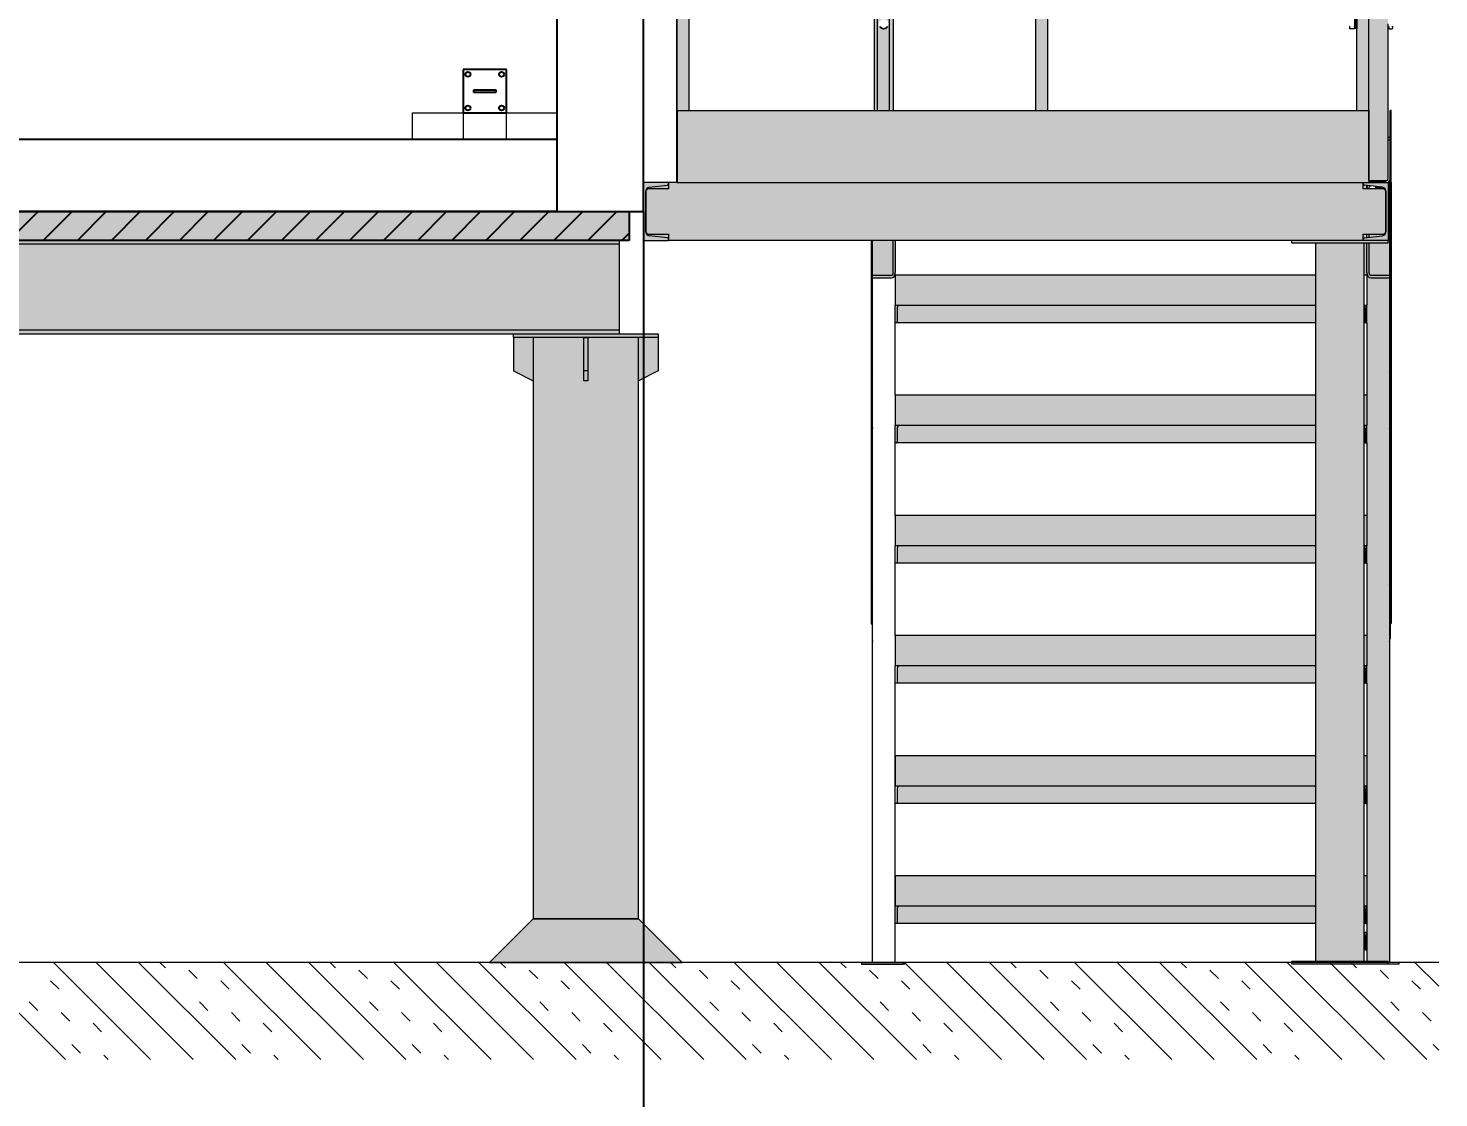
# Model space of a CAD drawing. Header units: millimetres. Extents: x 0 to 1680, y 0 to 594.
# Drawn here: x 1557.3 to 1615.9, y 69.9 to 114.4 of the extents above; entities that cross this region are included whole.
import ezdxf

# ---------------------------------------------------------------- set-up
doc = ezdxf.new("R2010")
doc.units = ezdxf.units.MM
for name, pattern in [('K5LT32794', [0]), ('K5LT32798', [0]), ('K5LT32801', [0]), ('K5LT32802', [0]), ('K5LT32803', [0]), ('K5LT_AUXILIARY', [0]), ('K5LT_BASIC', [0]), ('K5LT_THIN', [0])]:
    doc.linetypes.add(name, pattern=pattern)
doc.layers.add('Системный слой', color=7, linetype='Continuous')
doc.styles.add('KDIMTEXTSTYLE', font='GOST_AU.SHX', dxfattribs={"width": 0.96, "oblique": 15, "height": 5})
doc.dimstyles.new('KDIMSTYLE (0.02)', dxfattribs={"dimtxt": 5, "dimasz": 1, "dimexe": 2, "dimexo": 0, "dimgap": 1, "dimtad": 1, "dimlfac": 50, "dimtxsty": 'KDIMTEXTSTYLE', "dimsah": 1, "dimcen": 0, "dimdle": 1, "dimadec": 0, "dimazin": 0, "dimtfac": 0.667, "dimtmove": 0, "dimatfit": 3, "dimfxl": 0, "dimtvp": 1, "dimtolj": 1, "dimtzin": 0, "dimarcsym": 0})

# ---------------------------------------------------------------- blocks, each defined once
blk = doc.blocks.new('U57')
at = {"layer": 'Системный слой', "color": 150, "linetype": 'K5LT_BASIC', "lineweight": 25, "true_color": 0x0080ff}
for p, q in [((1579.294, 166.553), (1579.294, 106.753)), ((1582.894, 106.753), (1582.894, 166.553)), ((1579.294, 106.753), (1582.894, 106.753))]:
    blk.add_line(p, q, dxfattribs=at)
blk = doc.blocks.new('U59')
at = {"layer": 'Системный слой', "color": 150, "linetype": 'K5LT_BASIC', "lineweight": 25, "true_color": 0x0080ff}
for p, q in [((1540.094, 106.753), (1540.094, 109.753)), ((1540.094, 109.753), (1579.294, 109.753)), ((1579.294, 109.753), (1579.294, 106.753)), ((1579.294, 106.753), (1540.094, 106.753))]:
    blk.add_line(p, q, dxfattribs=at)
blk = doc.blocks.new('U781')
at = {"layer": 'Системный слой'}
h = blk.add_hatch(dxfattribs=at)
h.set_pattern_fill('', angle=45, style=0, pattern_type=0)
h.set_pattern_definition([(45, (0, 0), (-0.7071068, 0.7071068), [])])
h.paths.add_polyline_path([(1582.294, 105.553), (1582.294, 106.753), (1512.894, 106.753), (1512.894, 105.553)])
at = {"layer": 'Системный слой', "color": 150, "linetype": 'K5LT_BASIC', "lineweight": 25, "true_color": 0x0080ff}
for p, q in [((1512.894, 106.753), (1582.294, 106.753)), ((1582.294, 106.753), (1582.294, 105.553)), ((1582.294, 105.553), (1512.894, 105.553))]:
    blk.add_line(p, q, dxfattribs=at)
blk = doc.blocks.new('U806')
at = {"layer": 'Системный слой', "color": 7, "linetype": 'K5LT32801', "lineweight": 18}
for p, q in [((1558.875, 71.515), (1554.837, 75.553)), ((1562.411, 71.515), (1558.372, 75.553)), ((1564.178, 71.515), (1560.14, 75.553)), ((1565.946, 71.515), (1561.908, 75.553)), ((1569.482, 71.515), (1565.443, 75.553)), ((1571.249, 71.515), (1567.211, 75.553)), ((1573.017, 71.515), (1568.979, 75.553)), ((1576.553, 71.515), (1572.515, 75.553)), ((1578.32, 71.515), (1574.282, 75.553)), ((1580.088, 71.515), (1576.05, 75.553)), ((1583.624, 71.515), (1579.586, 75.553)), ((1585.392, 71.515), (1581.353, 75.553)), ((1587.159, 71.515), (1583.121, 75.553)), ((1590.695, 71.515), (1586.657, 75.553)), ((1592.463, 71.515), (1588.424, 75.553)), ((1594.23, 71.515), (1590.192, 75.553)), ((1597.766, 71.515), (1593.728, 75.553)), ((1599.534, 71.515), (1595.496, 75.553)), ((1601.301, 71.515), (1597.263, 75.553)), ((1604.837, 71.515), (1600.799, 75.553)), ((1606.605, 71.515), (1602.567, 75.553)), ((1608.373, 71.515), (1604.334, 75.553)), ((1611.908, 71.515), (1607.87, 75.553)), ((1613.676, 71.515), (1609.638, 75.553)), ((1615.444, 71.515), (1611.405, 75.553)), ((1615.935, 74.559), (1614.941, 75.553))]:
    blk.add_line(p, q, dxfattribs=at)
at = {"layer": 'Системный слой', "color": 7, "linetype": 'K5LT32802', "lineweight": 18}
for p, q in [((1563.024, 75.321), (1562.792, 75.553)), ((1564.35, 74.879), (1563.996, 75.232)), ((1570.095, 75.321), (1569.863, 75.553)), ((1571.421, 74.879), (1571.067, 75.232)), ((1577.166, 75.321), (1576.934, 75.553)), ((1578.492, 74.879), (1578.138, 75.232)), ((1584.237, 75.321), (1584.005, 75.553)), ((1585.563, 74.879), (1585.21, 75.232)), ((1591.308, 75.321), (1591.076, 75.553)), ((1592.634, 74.879), (1592.281, 75.232)), ((1598.379, 75.321), (1598.147, 75.553)), ((1599.705, 74.879), (1599.352, 75.232)), ((1605.45, 75.321), (1605.218, 75.553)), ((1606.776, 74.879), (1606.423, 75.232)), ((1612.522, 75.321), (1612.289, 75.553)), ((1613.847, 74.879), (1613.494, 75.232)), ((1558.605, 74.437), (1558.251, 74.791)), ((1565.676, 74.437), (1565.322, 74.791)), ((1572.747, 74.437), (1572.393, 74.791)), ((1579.818, 74.437), (1579.464, 74.791)), ((1586.889, 74.437), (1586.535, 74.791)), ((1593.96, 74.437), (1593.606, 74.791)), ((1601.031, 74.437), (1600.677, 74.791)), ((1608.102, 74.437), (1607.749, 74.791)), ((1615.173, 74.437), (1614.82, 74.791)), ((1557.721, 73.553), (1557.367, 73.907)), ((1564.792, 73.553), (1564.438, 73.907)), ((1571.863, 73.553), (1571.509, 73.907)), ((1578.934, 73.553), (1578.58, 73.907)), ((1586.005, 73.553), (1585.651, 73.907)), ((1593.076, 73.553), (1592.723, 73.907)), ((1600.147, 73.553), (1599.794, 73.907)), ((1607.218, 73.553), (1606.865, 73.907)), ((1614.289, 73.553), (1613.936, 73.907)), ((1559.047, 73.111), (1558.693, 73.465)), ((1566.118, 73.111), (1565.764, 73.465)), ((1573.189, 73.111), (1572.835, 73.465)), ((1580.26, 73.111), (1579.906, 73.465)), ((1587.331, 73.111), (1586.977, 73.465)), ((1594.402, 73.111), (1594.048, 73.465)), ((1601.473, 73.111), (1601.119, 73.465)), ((1608.544, 73.111), (1608.191, 73.465)), ((1615.615, 73.111), (1615.262, 73.465)), ((1560.372, 72.669), (1560.019, 73.023)), ((1567.443, 72.669), (1567.09, 73.023)), ((1574.515, 72.669), (1574.161, 73.023)), ((1581.586, 72.669), (1581.232, 73.023)), ((1588.657, 72.669), (1588.303, 73.023)), ((1595.728, 72.669), (1595.374, 73.023)), ((1602.799, 72.669), (1602.445, 73.023)), ((1609.87, 72.669), (1609.516, 73.023)), ((1559.489, 71.785), (1559.135, 72.139)), ((1566.56, 71.785), (1566.206, 72.139)), ((1573.631, 71.785), (1573.277, 72.139)), ((1580.702, 71.785), (1580.348, 72.139)), ((1587.773, 71.785), (1587.419, 72.139)), ((1594.844, 71.785), (1594.49, 72.139)), ((1601.915, 71.785), (1601.561, 72.139)), ((1608.986, 71.785), (1608.632, 72.139)), ((1615.935, 71.908), (1615.704, 72.139)), ((1560.643, 71.515), (1560.461, 71.697)), ((1567.714, 71.515), (1567.532, 71.697)), ((1574.785, 71.515), (1574.603, 71.697)), ((1581.856, 71.515), (1581.674, 71.697)), ((1588.927, 71.515), (1588.745, 71.697)), ((1595.998, 71.515), (1595.816, 71.697)), ((1603.069, 71.515), (1602.887, 71.697)), ((1610.14, 71.515), (1609.958, 71.697))]:
    blk.add_line(p, q, dxfattribs=at)
blk = doc.blocks.new('U807')
at = {"layer": 'Системный слой', "color": 7, "linetype": 'K5LT32803', "lineweight": 18}
for p, q in [((1581.616, 105.553), (1373.4, 105.553)), ((1581.894, 105.553), (1581.616, 105.553)), ((1581.894, 101.673), (1581.894, 105.553)), ((1581.616, 105.397), (1442.772, 105.397)), ((1581.894, 105.397), (1581.616, 105.397)), ((1581.894, 101.829), (1442.772, 101.829)), ((1442.772, 101.673), (1581.616, 101.673)), ((1581.894, 101.829), (1581.616, 101.829)), ((1581.616, 101.673), (1581.894, 101.673))]:
    blk.add_line(p, q, dxfattribs=at)
blk = doc.blocks.new('U808')
at = {"layer": 'Системный слой', "color": 7, "linetype": 'K5LT32803', "lineweight": 18}
for p, q in [((1577.494, 101.513), (1577.494, 100.135)), ((1583.494, 101.513), (1583.494, 100.135)), ((1577.494, 100.135), (1578.304, 99.724)), ((1580.574, 100.135), (1580.414, 100.135)), ((1583.494, 100.135), (1582.684, 99.724)), ((1578.304, 77.363), (1576.494, 75.553)), ((1582.684, 77.363), (1578.304, 77.363)), ((1584.494, 75.553), (1582.684, 77.363)), ((1576.494, 75.553), (1584.494, 75.553))]:
    blk.add_line(p, q, dxfattribs=at)
at = {"layer": 'Системный слой', "color": 7, "linetype": 'K5LT32798', "lineweight": 18}
for points in [[(1583.494, 101.513), (1577.494, 101.513), (1577.494, 101.673), (1583.494, 101.673)], [(1582.684, 101.513), (1578.304, 101.513), (1578.304, 77.363), (1582.684, 77.363)], [(1580.574, 99.724), (1580.414, 99.724), (1580.414, 101.513), (1580.574, 101.513)]]:
    blk.add_lwpolyline(points, close=True, dxfattribs=at)
blk = doc.blocks.new('U805')
at = {"layer": 'Системный слой', "true_color": 0xffffff}
blk.add_hatch(color=7, dxfattribs=at).paths.add_polyline_path([(937.894, 101.673), (1581.894, 101.673), (1581.894, 105.553), (937.894, 105.553)])
h = blk.add_hatch(color=7, dxfattribs=at)
h.paths.add_polyline_path([(1582.684, 99.724), (1583.494, 100.135), (1583.494, 101.513), (1582.684, 101.513)])
h.paths.add_polyline_path([(1582.684, 101.513), (1580.574, 101.513), (1580.574, 99.724), (1580.414, 99.724), (1580.414, 101.513), (1578.304, 101.513), (1578.304, 77.363), (1582.684, 77.363)])
h.paths.add_polyline_path([(1580.443, 101.673), (1580.313, 101.673), (1579.094, 101.673), (1577.494, 101.673), (1577.494, 101.513), (1578.304, 101.513), (1580.414, 101.513), (1580.574, 101.513), (1582.684, 101.513), (1583.494, 101.513), (1583.494, 101.673)])
h.paths.add_polyline_path([(1580.574, 101.513), (1580.414, 101.513), (1580.414, 100.135), (1580.574, 100.135)])
h.paths.add_polyline_path([(1580.574, 100.135), (1580.414, 100.135), (1580.414, 99.724), (1580.574, 99.724)])
h.paths.add_polyline_path([(1577.494, 100.135), (1578.304, 99.724), (1578.304, 101.513), (1577.494, 101.513)])
h.paths.add_polyline_path([(1578.304, 77.363), (1576.494, 75.553), (1584.494, 75.553), (1582.684, 77.363)])
at = {"layer": 'Системный слой', "color": 7, "linetype": 'K5LT32798', "lineweight": 18}
blk.add_lwpolyline([(1615.935, 75.553), (904.335, 75.553)], dxfattribs=at)
at = {"layer": 'Системный слой'}
for name in ['U807', 'U808', 'U806']:
    blk.add_blockref(name, (0, 0), dxfattribs=at)
blk = doc.blocks.new('U824')
at = {"layer": 'Системный слой', "true_color": 0xa0a0a0}
h = blk.add_hatch(color=253, dxfattribs=at)
h.paths.add_polyline_path([(1613.029, 108.036), (1613.029, 108.033), (1613.109, 108.033), (1613.749, 108.033), (1613.772, 108.037), (1613.813, 108.066), (1613.829, 108.113), (1613.829, 109.733), (1613.829, 114.448), (1613.829, 114.553), (1613.829, 114.753), (1613.829, 120.373), (1613.829, 120.713), (1613.829, 125.648), (1613.829, 125.753), (1613.829, 125.953), (1613.829, 132.873), (1613.825, 132.897), (1613.796, 132.937), (1613.749, 132.953), (1613.109, 132.953), (1613.085, 132.949), (1613.044, 132.921), (1613.029, 132.873), (1613.029, 132.533), (1613.029, 110.953)])
h.paths.add_polyline_path([(1613.029, 132.533), (1613.029, 132.873), (1613.029, 132.953), (1612.949, 132.873), (1612.609, 132.533), (1612.529, 132.453), (1612.529, 125.953), (1612.529, 125.553), (1612.529, 114.753), (1612.529, 114.353), (1612.529, 110.953), (1613.029, 110.953)])
h.paths.add_polyline_path([(1599.192, 110.953), (1599.692, 110.953), (1599.692, 132.453), (1599.612, 132.453), (1599.272, 132.453), (1599.192, 132.453), (1599.192, 120.793), (1599.192, 120.713), (1599.192, 120.373), (1599.192, 120.293)])
h.paths.add_polyline_path([(1593.269, 120.293), (1593.117, 120.293), (1593.117, 110.953), (1593.269, 110.953), (1593.269, 112.017)])
h.paths.add_polyline_path([(1593.117, 120.293), (1592.617, 120.293), (1592.617, 110.953), (1593.117, 110.953)])
h.paths.add_polyline_path([(1592.869, 114.757), (1592.883, 114.749), (1592.903, 114.746), (1592.977, 114.717), (1593.034, 114.662), (1593.049, 114.653), (1593.049, 114.636), (1593.056, 114.618), (1593.068, 114.539), (1593.049, 114.462), (1593.049, 114.445), (1593.034, 114.437), (1593.022, 114.421), (1592.96, 114.371), (1592.883, 114.35), (1592.869, 114.341), (1592.854, 114.35), (1592.834, 114.352), (1592.76, 114.381), (1592.703, 114.437), (1592.689, 114.445), (1592.689, 114.462), (1592.684, 114.471), (1592.669, 114.549), (1592.669, 114.559), (1592.689, 114.636), (1592.689, 114.653), (1592.703, 114.662), (1592.715, 114.678), (1592.777, 114.727), (1592.854, 114.749)])
h.paths.add_polyline_path([(1592.469, 110.953), (1592.617, 110.953), (1592.617, 120.293), (1592.469, 120.293)])
h.paths.add_polyline_path([(1592.469, 120.922), (1592.469, 120.793), (1592.617, 120.793), (1592.617, 132.236), (1592.549, 132.236), (1592.51, 132.246), (1592.484, 132.229), (1592.469, 132.189)])
h.paths.add_polyline_path([(1593.117, 132.236), (1593.117, 132.453), (1592.617, 132.453), (1592.617, 120.793), (1593.117, 120.793)])
h.paths.add_polyline_path([(1592.869, 125.541), (1592.854, 125.55), (1592.834, 125.552), (1592.76, 125.581), (1592.703, 125.637), (1592.689, 125.645), (1592.689, 125.662), (1592.684, 125.671), (1592.669, 125.749), (1592.669, 125.759), (1592.689, 125.836), (1592.689, 125.853), (1592.703, 125.862), (1592.715, 125.878), (1592.777, 125.927), (1592.854, 125.949), (1592.869, 125.957), (1592.883, 125.949), (1592.903, 125.946), (1592.977, 125.917), (1593.034, 125.862), (1593.049, 125.853), (1593.049, 125.836), (1593.056, 125.818), (1593.068, 125.739), (1593.049, 125.662), (1593.049, 125.645), (1593.034, 125.637), (1593.022, 125.621), (1592.96, 125.571), (1592.883, 125.55)])
h.paths.add_polyline_path([(1593.269, 132.189), (1593.261, 132.219), (1593.227, 132.246), (1593.189, 132.236), (1593.117, 132.236), (1593.117, 120.793), (1593.269, 120.793), (1593.269, 120.922)])
h.paths.add_polyline_path([(1584.286, 110.953), (1584.786, 110.953), (1584.786, 120.293), (1584.786, 120.373), (1584.786, 120.713), (1584.786, 120.793), (1584.786, 132.453), (1584.706, 132.533), (1584.366, 132.873), (1584.286, 132.953)])
h = blk.add_hatch(color=253, dxfattribs=at)
h.paths.add_polyline_path([(1584.286, 107.953), (1583.934, 107.953), (1583.934, 107.904), (1583.93, 107.883), (1583.93, 107.693), (1583.07, 107.693), (1582.99, 107.613), (1582.99, 107.61), (1582.99, 105.897), (1582.99, 105.893), (1583.07, 105.813), (1583.93, 105.813), (1583.93, 105.623), (1583.934, 105.602), (1583.934, 105.553), (1611.167, 105.553), (1612.789, 105.553), (1612.789, 105.602), (1612.793, 105.623), (1612.793, 105.813), (1613.653, 105.813), (1613.733, 105.893), (1613.733, 105.897), (1613.733, 107.61), (1613.733, 107.613), (1613.653, 107.693), (1612.793, 107.693), (1612.793, 107.883), (1612.789, 107.904), (1612.789, 107.953)])
h.paths.add_polyline_path([(1613.829, 107.95), (1613.829, 107.953), (1613.749, 107.953), (1613.549, 107.953), (1613.029, 107.953), (1612.793, 107.953), (1612.793, 107.883), (1612.804, 107.865), (1612.842, 107.845), (1613.6, 107.759), (1613.606, 107.758), (1613.67, 107.732), (1613.715, 107.68), (1613.733, 107.613), (1613.733, 107.61), (1613.733, 105.897), (1613.733, 105.893), (1613.732, 105.886), (1613.712, 105.821), (1613.664, 105.771), (1613.6, 105.748), (1612.842, 105.661), (1612.821, 105.655), (1612.793, 105.623), (1612.793, 105.553), (1613.829, 105.553)])
h.paths.add_polyline_path([(1610.829, 105.433), (1610.829, 75.593), (1612.829, 75.593), (1612.829, 105.433)])
h.paths.add_polyline_path([(1612.829, 105.433), (1613.829, 105.433), (1613.829, 105.553), (1612.789, 105.553), (1611.167, 105.553), (1609.829, 105.553), (1609.829, 105.433)])
h.paths.add_polyline_path([(1613.029, 105.433), (1613.029, 104.217), (1613.036, 104.171), (1613.065, 104.122), (1613.109, 104.104), (1613.889, 104.104), (1613.889, 107.837), (1613.829, 107.837), (1613.829, 105.553), (1613.829, 105.433)])
h.paths.add_polyline_path([(1613.029, 105.433), (1612.949, 105.433), (1612.949, 104.217), (1612.958, 104.139), (1612.992, 104.061), (1613.045, 104.009), (1613.109, 103.99), (1613.889, 103.99), (1613.889, 104.104), (1613.109, 104.104), (1613.076, 104.113), (1613.041, 104.155), (1613.029, 104.217)])
h.paths.add_polyline_path([(1613.6, 105.748), (1613.606, 105.748), (1613.67, 105.775), (1613.715, 105.826), (1613.733, 105.893), (1613.653, 105.813), (1613.029, 105.813), (1613.029, 105.683)])
h.paths.add_polyline_path([(1613.029, 105.813), (1612.949, 105.813), (1612.949, 105.674), (1613.029, 105.683)])
h.paths.add_polyline_path([(1613.065, 107.819), (1612.967, 107.83), (1612.962, 107.813), (1612.949, 107.724), (1612.949, 107.693), (1613.029, 107.693), (1613.029, 107.724), (1613.036, 107.771)])
h.paths.add_polyline_path([(1593.529, 102.85), (1593.486, 102.84), (1593.444, 102.803), (1593.429, 102.75), (1593.429, 102.164), (1593.419, 102.14), (1593.395, 102.13), (1610.829, 102.13), (1610.829, 102.85)])
h.paths.add_polyline_path([(1593.349, 102.13), (1593.395, 102.13), (1593.419, 102.14), (1593.429, 102.164), (1593.429, 102.75), (1593.438, 102.792), (1593.475, 102.834), (1593.529, 102.85), (1593.349, 102.85)])
h.paths.add_polyline_path([(1592.409, 104.104), (1592.409, 103.99), (1593.189, 103.99), (1593.243, 104.004), (1593.298, 104.052), (1593.336, 104.127), (1593.349, 104.217), (1593.349, 105.553), (1593.269, 105.553), (1593.269, 104.217), (1593.262, 104.171), (1593.232, 104.122), (1593.189, 104.104)])
h.paths.add_polyline_path([(1593.189, 104.104), (1593.221, 104.113), (1593.256, 104.155), (1593.269, 104.217), (1593.269, 105.553), (1592.409, 105.553), (1592.409, 104.104)])
h.paths.add_polyline_path([(1612.949, 102.85), (1612.829, 102.85), (1612.829, 102.83), (1612.853, 102.803), (1612.869, 102.75), (1612.869, 102.164), (1612.879, 102.14), (1612.903, 102.13), (1612.949, 102.13)])
h.paths.add_polyline_path([(1612.829, 102.13), (1612.903, 102.13), (1612.879, 102.14), (1612.869, 102.164), (1612.869, 102.75), (1612.862, 102.785), (1612.829, 102.83)])
h.paths.add_polyline_path([(1612.829, 104.11), (1612.949, 104.11), (1612.949, 104.217), (1612.949, 105.433), (1612.829, 105.433)])
h.paths.add_polyline_path([(1612.949, 105.813), (1612.793, 105.813), (1612.793, 105.623), (1612.804, 105.642), (1612.842, 105.661), (1612.949, 105.674)])
h.paths.add_polyline_path([(1612.842, 107.845), (1612.821, 107.851), (1612.793, 107.883), (1612.793, 107.693), (1612.949, 107.693), (1612.949, 107.724), (1612.949, 107.833)])
h.paths.add_polyline_path([(1612.949, 99.117), (1612.829, 99.117), (1612.829, 97.857), (1612.949, 97.857)])
h.paths.add_polyline_path([(1610.829, 97.857), (1610.829, 99.117), (1593.349, 99.117), (1593.349, 97.857), (1593.529, 97.857)])
h.paths.add_polyline_path([(1593.529, 97.857), (1593.486, 97.848), (1593.444, 97.811), (1593.429, 97.757), (1593.429, 97.171), (1593.419, 97.147), (1593.395, 97.137), (1610.829, 97.137), (1610.829, 97.857)])
h.paths.add_polyline_path([(1612.949, 97.857), (1612.829, 97.857), (1612.829, 97.837), (1612.853, 97.811), (1612.869, 97.757), (1612.869, 97.171), (1612.879, 97.147), (1612.903, 97.137), (1612.949, 97.137)])
h.paths.add_polyline_path([(1593.429, 97.757), (1593.438, 97.8), (1593.475, 97.842), (1593.529, 97.857), (1593.349, 97.857), (1593.349, 97.137), (1593.395, 97.137), (1593.419, 97.147), (1593.429, 97.171)])
h.paths.add_polyline_path([(1610.829, 92.865), (1610.829, 94.125), (1593.349, 94.125), (1593.349, 92.865), (1593.529, 92.865)])
h.paths.add_polyline_path([(1593.529, 92.865), (1593.486, 92.856), (1593.444, 92.819), (1593.429, 92.765), (1593.429, 92.179), (1593.419, 92.155), (1593.395, 92.145), (1610.829, 92.145), (1610.829, 92.865)])
h.paths.add_polyline_path([(1612.949, 92.865), (1612.949, 92.145), (1612.949, 89.133), (1612.949, 87.873), (1612.949, 87.153), (1612.949, 76.801), (1612.949, 76.081), (1612.949, 75.593), (1613.829, 75.593), (1613.829, 75.553), (1613.889, 75.553), (1613.889, 103.99), (1613.109, 103.99), (1613.054, 104.004), (1612.999, 104.052), (1612.962, 104.127), (1612.949, 104.217), (1612.949, 104.11), (1612.949, 102.85), (1612.949, 102.13), (1612.949, 99.117), (1612.949, 97.857), (1612.949, 97.137), (1612.949, 94.125)])
h.paths.add_polyline_path([(1612.949, 94.125), (1612.829, 94.125), (1612.829, 92.865), (1612.949, 92.865)])
h.paths.add_polyline_path([(1610.829, 87.873), (1610.829, 89.133), (1593.349, 89.133), (1593.349, 87.873), (1593.529, 87.873)])
h.paths.add_polyline_path([(1593.529, 87.873), (1593.486, 87.864), (1593.444, 87.827), (1593.429, 87.773), (1593.429, 87.187), (1593.419, 87.163), (1593.395, 87.153), (1610.829, 87.153), (1610.829, 87.873)])
h.paths.add_polyline_path([(1612.949, 89.133), (1612.829, 89.133), (1612.829, 87.873), (1612.949, 87.873)])
h.paths.add_polyline_path([(1612.489, 75.473), (1612.569, 75.473), (1613.829, 75.473), (1613.829, 75.593), (1609.829, 75.593), (1609.829, 75.473)])
h.paths.add_polyline_path([(1583.93, 107.693), (1583.93, 107.883), (1583.919, 107.865), (1583.88, 107.845), (1583.123, 107.759), (1583.116, 107.758), (1583.052, 107.732), (1583.007, 107.68), (1582.99, 107.613), (1583.07, 107.693)])
h.paths.add_polyline_path([(1583.88, 105.661), (1583.901, 105.655), (1583.93, 105.623), (1583.93, 105.813), (1583.07, 105.813), (1582.99, 105.893), (1582.99, 105.886), (1583.01, 105.821), (1583.058, 105.771), (1583.123, 105.748)])
h.paths.add_polyline_path([(1583.123, 105.748), (1583.116, 105.748), (1583.052, 105.775), (1583.007, 105.826), (1582.99, 105.893), (1582.99, 105.897), (1582.99, 107.61), (1582.99, 107.613), (1582.99, 107.62), (1583.01, 107.686), (1583.058, 107.735), (1583.123, 107.759), (1583.88, 107.845), (1583.901, 107.851), (1583.93, 107.883), (1583.93, 107.953), (1582.894, 107.953), (1582.894, 105.553), (1583.93, 105.553), (1583.93, 105.623), (1583.919, 105.642), (1583.88, 105.661)])
h.paths.add_polyline_path([(1613.889, 107.95), (1613.829, 107.95), (1613.829, 107.837), (1613.889, 107.837)])
h.paths.add_polyline_path([(1610.829, 82.881), (1610.829, 84.141), (1593.349, 84.141), (1593.349, 82.881), (1593.529, 82.881)])
h.paths.add_polyline_path([(1612.949, 84.141), (1612.829, 84.141), (1612.829, 82.881), (1612.949, 82.881)])
h.paths.add_polyline_path([(1612.949, 82.881), (1612.829, 82.881), (1612.829, 82.861), (1612.853, 82.835), (1612.869, 82.781), (1612.869, 82.195), (1612.879, 82.171), (1612.903, 82.161), (1612.949, 82.161)])
h.paths.add_polyline_path([(1612.869, 82.781), (1612.862, 82.816), (1612.829, 82.861), (1612.829, 82.161), (1612.903, 82.161), (1612.879, 82.171), (1612.869, 82.195)])
h.paths.add_polyline_path([(1610.829, 82.161), (1610.829, 82.881), (1593.529, 82.881), (1593.486, 82.872), (1593.444, 82.835), (1593.429, 82.781), (1593.429, 82.195), (1593.419, 82.171), (1593.395, 82.161)])
h.paths.add_polyline_path([(1593.349, 79.149), (1593.349, 77.889), (1593.529, 77.889), (1610.829, 77.889), (1610.829, 79.149)])
h.paths.add_polyline_path([(1593.529, 77.889), (1593.486, 77.879), (1593.444, 77.842), (1593.429, 77.789), (1593.429, 77.203), (1593.419, 77.179), (1593.395, 77.169), (1610.829, 77.169), (1610.829, 77.889)])
h.paths.add_polyline_path([(1593.349, 77.169), (1593.395, 77.169), (1593.419, 77.179), (1593.429, 77.203), (1593.429, 77.789), (1593.438, 77.831), (1593.475, 77.873), (1593.529, 77.889), (1593.349, 77.889)])
h.paths.add_polyline_path([(1612.949, 77.889), (1612.829, 77.889), (1612.829, 77.869), (1612.853, 77.842), (1612.869, 77.789), (1612.869, 77.203), (1612.879, 77.179), (1612.903, 77.169), (1612.949, 77.169)])
h.paths.add_polyline_path([(1612.869, 77.789), (1612.862, 77.824), (1612.829, 77.869), (1612.829, 77.169), (1612.903, 77.169), (1612.879, 77.179), (1612.869, 77.203)])
h.paths.add_polyline_path([(1612.829, 77.889), (1612.949, 77.889), (1612.949, 79.149), (1612.829, 79.149)])
h.paths.add_polyline_path([(1599.692, 110.953), (1592.317, 110.953), (1584.786, 110.953), (1584.286, 110.953), (1584.286, 107.953), (1613.029, 107.953), (1613.029, 110.953)])
h.paths.add_polyline_path([(1610.829, 102.85), (1610.829, 104.11), (1593.349, 104.11), (1593.349, 102.85), (1593.529, 102.85)])
h.paths.add_polyline_path([(1593.349, 104.11), (1593.349, 104.217), (1593.339, 104.139), (1593.305, 104.061), (1593.252, 104.009), (1593.189, 103.99), (1592.409, 103.99), (1592.409, 75.553), (1593.349, 75.553), (1593.349, 77.889), (1593.349, 79.149), (1593.349, 82.881), (1593.349, 84.141), (1593.349, 87.153), (1593.349, 87.873), (1593.349, 89.133), (1593.349, 92.145), (1593.349, 92.865), (1593.349, 94.125), (1593.349, 97.137), (1593.349, 97.857), (1593.349, 99.117), (1593.349, 102.13), (1593.349, 102.85)])
h.paths.add_polyline_path([(1592.409, 100.992), (1592.409, 75.553), (1593.349, 75.553), (1593.349, 77.889), (1593.349, 79.149), (1593.349, 82.881), (1593.349, 84.141), (1593.349, 87.153), (1593.349, 87.873), (1593.349, 89.133), (1593.349, 92.145), (1593.349, 92.865), (1593.349, 94.125), (1593.349, 97.137), (1593.349, 97.857), (1593.349, 99.117), (1593.349, 102.13), (1593.349, 102.85), (1593.349, 104.11), (1593.349, 104.217), (1593.339, 104.139), (1593.305, 104.061), (1593.252, 104.009), (1593.189, 103.99), (1592.409, 103.99)])
at = {"layer": 'Системный слой', "color": 7, "linetype": 'K5LT32803', "lineweight": 18}
for p, q in [((1584.274, 108.033), (1584.274, 132.953)), ((1584.286, 110.953), (1584.286, 132.953)), ((1613.029, 108.036), (1613.029, 132.953)), ((1613.029, 108.036), (1613.029, 132.873)), ((1599.192, 110.953), (1599.192, 132.453)), ((1599.692, 110.953), (1599.692, 132.453)), ((1612.529, 110.953), (1612.529, 132.453)), ((1584.786, 110.953), (1584.786, 120.293)), ((1592.469, 120.293), (1592.469, 110.953)), ((1592.617, 110.953), (1592.617, 120.293)), ((1593.117, 110.953), (1593.117, 120.293)), ((1593.269, 120.293), (1593.269, 110.953)), ((1593.269, 120.293), (1593.269, 112.017)), ((1592.689, 114.445), (1592.869, 114.341)), ((1592.869, 114.341), (1593.049, 114.445)), ((1612.249, 114.345), (1612.223, 114.391)), ((1612.412, 114.345), (1612.249, 114.345)), ((1612.439, 114.391), (1612.412, 114.345)), ((1612.439, 114.745), (1612.439, 114.361)), ((1612.489, 114.361), (1612.439, 114.361)), ((1612.489, 114.753), (1612.489, 114.353)), ((1612.529, 114.353), (1612.489, 114.353)), ((1612.529, 114.753), (1612.529, 114.353)), ((1613.829, 114.353), (1613.829, 114.553)), ((1613.829, 109.733), (1613.829, 114.448)), ((1613.829, 114.353), (1613.869, 114.353)), ((1613.869, 114.354), (1613.869, 114.441)), ((1613.869, 114.345), (1613.869, 114.354)), ((1613.869, 114.345), (1613.997, 114.345)), ((1613.997, 114.345), (1614.019, 114.382)), ((1584.286, 110.953), (1613.029, 110.953)), ((1584.286, 110.953), (1584.286, 107.953)), ((1584.786, 110.953), (1592.317, 110.953)), ((1613.029, 110.953), (1613.029, 107.953)), ((1613.949, 110.953), (1613.909, 110.953)), ((1613.909, 107.953), (1613.909, 110.953)), ((1613.949, 107.953), (1613.949, 110.953)), ((1613.909, 109.831), (1613.829, 109.831)), ((1613.829, 109.733), (1613.909, 109.733)), ((1613.829, 108.113), (1613.829, 109.733)), ((1613.909, 109.733), (1613.909, 108.113)), ((1583.934, 107.953), (1582.894, 107.953)), ((1582.894, 107.953), (1582.894, 105.553)), ((1583.93, 107.953), (1583.93, 107.693)), ((1584.286, 107.953), (1583.93, 107.953)), ((1583.934, 107.904), (1583.934, 107.953)), ((1584.274, 107.953), (1584.274, 108.033)), ((1584.274, 108.033), (1584.286, 108.033)), ((1584.286, 107.953), (1613.029, 107.953)), ((1612.789, 107.904), (1612.789, 107.953)), ((1612.793, 107.693), (1612.793, 107.953)), ((1613.029, 108.033), (1613.749, 108.033)), ((1613.749, 107.953), (1613.029, 107.953)), ((1613.029, 107.953), (1613.829, 107.953)), ((1613.309, 107.953), (1613.029, 107.953)), ((1613.749, 108.033), (1613.109, 108.033)), ((1613.749, 107.953), (1613.549, 107.953)), ((1613.829, 107.953), (1613.829, 105.553)), ((1613.829, 107.95), (1613.889, 107.95)), ((1613.889, 107.95), (1613.889, 107.837)), ((1613.949, 107.953), (1613.909, 107.953)), ((1613.909, 107.953), (1613.909, 107.946)), ((1613.949, 107.946), (1613.909, 107.946)), ((1613.909, 107.946), (1613.909, 89.632)), ((1613.949, 107.953), (1613.949, 107.946)), ((1613.949, 107.946), (1613.949, 89.632)), ((1583.07, 107.693), (1582.99, 107.613)), ((1582.99, 107.613), (1582.99, 105.893)), ((1582.99, 105.897), (1582.99, 107.61)), ((1583.93, 107.693), (1583.07, 107.693)), ((1583.123, 107.759), (1583.88, 107.845)), ((1613.653, 107.693), (1612.793, 107.693)), ((1613.6, 107.759), (1612.842, 107.845)), ((1612.949, 107.693), (1612.949, 107.833)), ((1612.949, 107.693), (1612.949, 107.724)), ((1613.029, 107.724), (1613.029, 107.693)), ((1613.309, 107.763), (1613.288, 107.763)), ((1613.288, 107.763), (1613.309, 107.763)), ((1613.288, 107.763), (1613.309, 107.763)), ((1613.309, 107.763), (1613.288, 107.763)), ((1613.309, 107.763), (1613.288, 107.763)), ((1613.288, 107.763), (1613.309, 107.763)), ((1613.309, 107.763), (1613.288, 107.763)), ((1613.288, 107.763), (1613.309, 107.763)), ((1613.288, 107.763), (1613.309, 107.763)), ((1613.309, 107.763), (1613.288, 107.763)), ((1613.288, 107.763), (1613.309, 107.763)), ((1613.559, 107.763), (1613.288, 107.763)), ((1613.309, 107.792), (1613.309, 107.758)), ((1613.309, 107.758), (1613.344, 107.723)), ((1613.309, 107.758), (1613.549, 107.758)), ((1613.344, 107.723), (1613.514, 107.723)), ((1613.549, 107.758), (1613.514, 107.723)), ((1613.549, 107.764), (1613.549, 107.758)), ((1613.559, 107.763), (1613.549, 107.763)), ((1613.549, 107.763), (1613.559, 107.763)), ((1613.549, 107.763), (1613.559, 107.763)), ((1613.559, 107.763), (1613.549, 107.763)), ((1613.559, 107.763), (1613.549, 107.763)), ((1613.549, 107.763), (1613.559, 107.763)), ((1613.559, 107.763), (1613.549, 107.763)), ((1613.549, 107.763), (1613.559, 107.763)), ((1613.549, 107.763), (1613.559, 107.763)), ((1613.559, 107.763), (1613.549, 107.763)), ((1613.549, 107.763), (1613.559, 107.763)), ((1613.733, 107.613), (1613.653, 107.693)), ((1613.733, 107.613), (1613.733, 105.893)), ((1613.733, 105.897), (1613.733, 107.61)), ((1613.889, 107.837), (1613.829, 107.837)), ((1613.889, 107.837), (1613.889, 104.104)), ((1582.894, 105.553), (1583.934, 105.553)), ((1582.99, 105.893), (1583.07, 105.813)), ((1583.07, 105.813), (1583.93, 105.813)), ((1583.88, 105.661), (1583.123, 105.748)), ((1583.93, 105.813), (1583.93, 105.553)), ((1612.793, 105.553), (1583.93, 105.553)), ((1583.934, 105.553), (1583.934, 105.602)), ((1592.349, 105.553), (1592.349, 89.622)), ((1592.389, 105.553), (1592.389, 89.622)), ((1592.409, 104.104), (1592.409, 105.553)), ((1593.269, 104.217), (1593.269, 105.553)), ((1593.349, 105.553), (1593.349, 104.217)), ((1609.829, 105.433), (1609.829, 105.553)), ((1613.829, 105.553), (1609.829, 105.553)), ((1612.789, 105.553), (1612.789, 105.602)), ((1613.829, 105.553), (1612.789, 105.553)), ((1612.793, 105.813), (1613.653, 105.813)), ((1612.793, 105.553), (1612.793, 105.813)), ((1612.842, 105.661), (1613.6, 105.748)), ((1612.949, 105.674), (1612.949, 105.813)), ((1612.949, 105.674), (1612.949, 105.813)), ((1613.029, 105.813), (1613.029, 105.683)), ((1613.653, 105.813), (1613.733, 105.893)), ((1613.829, 105.433), (1613.829, 105.553)), ((1613.829, 105.433), (1609.829, 105.433)), ((1610.829, 75.593), (1610.829, 105.433)), ((1612.829, 75.593), (1612.829, 105.433)), ((1612.949, 104.217), (1612.949, 105.433)), ((1613.029, 105.433), (1613.029, 104.217)), ((1592.409, 103.99), (1592.409, 104.104)), ((1592.409, 104.104), (1593.189, 104.104)), ((1592.409, 75.553), (1592.409, 103.99)), ((1593.189, 103.99), (1592.409, 103.99)), ((1593.349, 104.11), (1593.349, 104.217)), ((1593.349, 104.11), (1593.349, 102.85)), ((1610.829, 104.11), (1593.349, 104.11)), ((1612.949, 104.11), (1612.829, 104.11)), ((1612.949, 104.217), (1612.949, 104.11)), ((1612.949, 104.11), (1612.949, 102.85)), ((1613.109, 104.104), (1613.889, 104.104)), ((1613.889, 103.99), (1613.109, 103.99)), ((1613.889, 104.104), (1613.889, 103.99)), ((1613.889, 103.99), (1613.889, 75.553)), ((1593.349, 102.13), (1593.349, 102.85)), ((1593.529, 102.85), (1593.349, 102.85)), ((1610.829, 102.85), (1593.349, 102.85)), ((1593.429, 102.75), (1593.429, 102.164)), ((1612.829, 102.85), (1612.949, 102.85)), ((1612.949, 102.85), (1612.829, 102.85)), ((1612.869, 102.75), (1612.869, 102.164)), ((1612.949, 102.13), (1612.949, 102.85)), ((1593.395, 102.13), (1593.349, 102.13)), ((1593.349, 99.117), (1593.349, 102.13)), ((1610.829, 102.13), (1593.395, 102.13)), ((1612.903, 102.13), (1612.829, 102.13)), ((1612.903, 102.13), (1612.949, 102.13)), ((1612.949, 102.13), (1612.949, 99.117)), ((1592.409, 100.992), (1592.389, 100.992)), ((1613.909, 100.992), (1613.889, 100.992)), ((1593.349, 99.117), (1593.349, 97.857)), ((1610.829, 99.117), (1593.349, 99.117)), ((1612.949, 99.117), (1612.829, 99.117)), ((1612.949, 99.117), (1612.949, 97.857)), ((1593.349, 97.137), (1593.349, 97.857)), ((1593.529, 97.857), (1593.349, 97.857)), ((1610.829, 97.857), (1593.349, 97.857)), ((1593.429, 97.757), (1593.429, 97.171)), ((1612.829, 97.857), (1612.949, 97.857)), ((1612.949, 97.857), (1612.829, 97.857)), ((1612.869, 97.757), (1612.869, 97.171)), ((1612.949, 97.137), (1612.949, 97.857)), ((1593.395, 97.137), (1593.349, 97.137)), ((1593.349, 94.125), (1593.349, 97.137)), ((1610.829, 97.137), (1593.395, 97.137)), ((1612.903, 97.137), (1612.829, 97.137)), ((1612.903, 97.137), (1612.949, 97.137)), ((1612.949, 97.137), (1612.949, 94.125)), ((1593.349, 94.125), (1593.349, 92.865)), ((1610.829, 94.125), (1593.349, 94.125)), ((1612.949, 94.125), (1612.829, 94.125)), ((1612.949, 94.125), (1612.949, 92.865)), ((1593.349, 92.145), (1593.349, 92.865)), ((1593.529, 92.865), (1593.349, 92.865)), ((1610.829, 92.865), (1593.349, 92.865)), ((1593.429, 92.765), (1593.429, 92.179)), ((1612.949, 92.865), (1612.829, 92.865)), ((1612.829, 92.865), (1612.949, 92.865)), ((1612.869, 92.765), (1612.869, 92.179)), ((1612.949, 92.145), (1612.949, 92.865)), ((1592.409, 92.153), (1592.389, 92.153)), ((1593.395, 92.145), (1593.349, 92.145)), ((1593.349, 89.133), (1593.349, 92.145)), ((1610.829, 92.145), (1593.395, 92.145)), ((1612.903, 92.145), (1612.829, 92.145)), ((1612.903, 92.145), (1612.949, 92.145)), ((1612.949, 92.145), (1612.949, 89.133)), ((1613.909, 92.153), (1613.889, 92.153)), ((1592.349, 89.622), (1592.389, 89.622)), ((1592.389, 89.622), (1592.389, 89.013)), ((1593.349, 89.133), (1593.349, 87.873)), ((1610.829, 89.133), (1593.349, 89.133)), ((1612.949, 89.133), (1612.829, 89.133)), ((1612.949, 89.133), (1612.949, 87.873)), ((1613.909, 89.632), (1613.949, 89.632)), ((1613.909, 89.632), (1613.909, 89.013)), ((1593.349, 87.153), (1593.349, 87.873)), ((1593.529, 87.873), (1593.349, 87.873)), ((1610.829, 87.873), (1593.349, 87.873)), ((1593.429, 87.773), (1593.429, 87.187)), ((1612.949, 87.873), (1612.829, 87.873)), ((1612.829, 87.873), (1612.949, 87.873)), ((1612.869, 87.773), (1612.869, 87.187)), ((1612.949, 87.153), (1612.949, 87.873)), ((1593.395, 87.153), (1593.349, 87.153)), ((1593.349, 75.553), (1593.349, 87.153)), ((1610.829, 87.153), (1593.395, 87.153)), ((1612.903, 87.153), (1612.829, 87.153)), ((1612.903, 87.153), (1612.949, 87.153)), ((1612.949, 87.153), (1612.949, 75.593)), ((1593.349, 84.141), (1593.349, 82.881)), ((1610.829, 84.141), (1593.349, 84.141)), ((1612.949, 84.141), (1612.829, 84.141)), ((1612.949, 84.141), (1612.949, 82.881)), ((1593.349, 82.161), (1593.349, 82.881)), ((1593.529, 82.881), (1593.349, 82.881)), ((1610.829, 82.881), (1593.349, 82.881)), ((1593.429, 82.781), (1593.429, 82.195)), ((1612.949, 82.881), (1612.829, 82.881)), ((1612.829, 82.881), (1612.949, 82.881)), ((1612.869, 82.781), (1612.869, 82.195)), ((1612.949, 82.161), (1612.949, 82.881)), ((1593.395, 82.161), (1593.349, 82.161)), ((1610.829, 82.161), (1593.395, 82.161)), ((1612.903, 82.161), (1612.829, 82.161)), ((1612.903, 82.161), (1612.949, 82.161)), ((1613.909, 82.169), (1613.889, 82.169)), ((1593.349, 79.149), (1593.349, 77.889)), ((1610.829, 79.149), (1593.349, 79.149)), ((1612.949, 79.149), (1612.829, 79.149)), ((1612.949, 79.149), (1612.949, 77.889)), ((1593.349, 77.169), (1593.349, 77.889)), ((1593.529, 77.889), (1593.349, 77.889)), ((1610.829, 77.889), (1593.349, 77.889)), ((1593.429, 77.789), (1593.429, 77.203)), ((1612.949, 77.889), (1612.829, 77.889)), ((1612.829, 77.889), (1612.949, 77.889)), ((1612.869, 77.789), (1612.869, 77.203)), ((1612.949, 77.169), (1612.949, 77.889)), ((1593.395, 77.169), (1593.349, 77.169)), ((1610.829, 77.169), (1593.395, 77.169)), ((1612.903, 77.169), (1612.829, 77.169)), ((1612.949, 76.801), (1612.829, 76.801)), ((1612.829, 76.801), (1612.949, 76.801)), ((1612.903, 77.169), (1612.949, 77.169)), ((1612.949, 76.081), (1612.949, 76.801)), ((1613.909, 77.177), (1613.889, 77.177)), ((1612.869, 76.701), (1612.869, 76.115)), ((1612.903, 76.081), (1612.829, 76.081)), ((1612.903, 76.081), (1612.949, 76.081)), ((1591.949, 75.553), (1593.669, 75.553)), ((1591.949, 75.553), (1591.949, 75.473)), ((1591.949, 75.473), (1593.669, 75.473)), ((1593.669, 75.553), (1593.749, 75.553)), ((1593.669, 75.553), (1593.669, 75.473)), ((1593.749, 75.473), (1593.669, 75.473)), ((1593.749, 75.553), (1593.749, 75.473)), ((1609.829, 75.473), (1609.829, 75.593)), ((1613.829, 75.593), (1609.829, 75.593)), ((1613.829, 75.473), (1609.829, 75.473)), ((1612.569, 75.473), (1612.489, 75.473)), ((1614.289, 75.473), (1612.569, 75.473)), ((1613.829, 75.473), (1613.829, 75.593)), ((1614.289, 75.553), (1613.829, 75.553)), ((1614.289, 75.473), (1614.289, 75.553))]:
    blk.add_line(p, q, dxfattribs=at)
at = {"layer": 'Системный слой', "color": 7, "linetype": 'K5LT32794', "lineweight": 18}
for p, q in [((1613.325, 107.79), (1613.325, 107.758)), ((1613.325, 107.758), (1613.325, 107.742)), ((1613.532, 107.766), (1613.532, 107.758)), ((1613.532, 107.758), (1613.532, 107.742))]:
    blk.add_line(p, q, dxfattribs=at)
at = {"layer": 'Системный слой', "color": 7, "linetype": 'K5LT32803', "lineweight": 18}
for centre, radius, start, end in [((1592.869, 114.549), 0.2, 214.15807, 265.84193), ((1592.869, 114.549), 0.192, 219.63587, 260.36413), ((1592.869, 114.549), 0.2, 274.15807, 325.84193), ((1592.869, 114.549), 0.192, 279.63587, 320.36413), ((1583.874, 107.904), 0.06, 276.48249, 0), ((1612.849, 107.904), 0.06, 180, 263.51751), ((1613.749, 108.113), 0.16, 270, 0), ((1613.749, 108.113), 0.08, 270, 0), ((1583.14, 107.61), 0.15, 96.48249, 180), ((1613.583, 107.61), 0.15, 0, 83.51751), ((1583.14, 105.897), 0.15, 180, 263.51751), ((1583.874, 105.602), 0.06, 0, 83.51751), ((1612.849, 105.602), 0.06, 96.48249, 180), ((1613.583, 105.897), 0.15, 276.48249, 0), ((1593.529, 102.75), 0.1, 90, 180), ((1612.769, 102.75), 0.1, 0, 53.1301), ((1593.395, 102.164), 0.034, 270, 0), ((1612.903, 102.164), 0.034, 180, 270), ((1593.529, 97.757), 0.1, 90, 180), ((1612.769, 97.757), 0.1, 0, 53.1301), ((1593.395, 97.171), 0.034, 270, 0), ((1612.903, 97.171), 0.034, 180, 270), ((1593.529, 92.765), 0.1, 90, 180), ((1612.769, 92.765), 0.1, 0, 53.1301), ((1593.395, 92.179), 0.034, 270, 0), ((1612.903, 92.179), 0.034, 180, 270), ((1593.529, 87.773), 0.1, 90, 180), ((1612.769, 87.773), 0.1, 0, 53.1301), ((1593.395, 87.187), 0.034, 270, 0), ((1612.903, 87.187), 0.034, 180, 270), ((1593.529, 82.781), 0.1, 90, 180), ((1612.769, 82.781), 0.1, 0, 53.1301), ((1593.395, 82.195), 0.034, 270, 0), ((1612.903, 82.195), 0.034, 180, 270), ((1593.529, 77.789), 0.1, 90, 180), ((1612.769, 77.789), 0.1, 0, 53.1301), ((1593.395, 77.203), 0.034, 270, 0), ((1612.903, 77.203), 0.034, 180, 270), ((1612.769, 76.701), 0.1, 0, 53.1301), ((1612.903, 76.115), 0.034, 180, 270)]:
    blk.add_arc(centre, radius, start, end, dxfattribs=at)
for centre, major_axis, ratio, start_param, end_param in [((1613.749, 108.15), (0, -0.228), 0.701869, 0.523599, 0.998589), ((1613.109, 107.724), (0, -0.226), 0.707107, 4.222518, 4.712389), ((1613.109, 107.724), (0, -0.113), 0.707107, 3.71046, 4.712389), ((1593.189, 104.217), (0, 0.113), 0.707107, 3.141593, 4.712389), ((1593.189, 104.217), (0, 0.226), 0.707107, 3.141593, 4.712389), ((1613.109, 104.217), (0, -0.226), 0.707107, 4.712389, 6.283185), ((1613.109, 104.217), (0, -0.113), 0.707107, 4.712389, 6.283185), ((1592.549, 100.158), (-0.16, 0), 0.707107, 0, 0.505361), ((1613.749, 100.158), (-0.16, 0), 0.707107, 2.636232, 3.141593), ((1592.549, 91.319), (-0.16, 0), 0.707107, 0, 0.505361), ((1613.749, 91.319), (-0.16, 0), 0.707107, 2.636232, 3.141593)]:
    blk.add_ellipse(centre, major_axis=major_axis, ratio=ratio, start_param=start_param, end_param=end_param, dxfattribs=at)
for points, knots in [([(1612.249, 114.345), (1612.246, 114.351), (1612.241, 114.36), (1612.237, 114.371), (1612.235, 114.378), (1612.234, 114.385), (1612.233, 114.391), (1612.233, 114.396), (1612.233, 114.402), (1612.234, 114.409), (1612.235, 114.415), (1612.237, 114.421), (1612.241, 114.433), (1612.245, 114.443), (1612.249, 114.449)], [0, 0, 0, 0, 0.173201, 0.25874, 0.32264, 0.38205, 0.436164, 0.49224, 0.549684, 0.607523, 0.664985, 0.721983, 0.806425, 1, 1, 1, 1]), ([(1612.412, 114.449), (1612.415, 114.443), (1612.42, 114.434), (1612.424, 114.423), (1612.426, 114.416), (1612.427, 114.41), (1612.428, 114.404), (1612.428, 114.398), (1612.428, 114.392), (1612.427, 114.386), (1612.426, 114.38), (1612.425, 114.373), (1612.421, 114.361), (1612.416, 114.352), (1612.412, 114.345)], [0, 0, 0, 0, 0.173201, 0.25874, 0.32264, 0.38205, 0.436164, 0.49224, 0.549684, 0.607523, 0.664985, 0.721983, 0.806425, 1, 1, 1, 1]), ([(1613.997, 114.449), (1614.001, 114.443), (1614.005, 114.434), (1614.01, 114.422), (1614.011, 114.415), (1614.013, 114.409), (1614.013, 114.402), (1614.013, 114.396), (1614.013, 114.39), (1614.012, 114.383), (1614.011, 114.376), (1614.007, 114.365), (1614.003, 114.355), (1613.999, 114.348), (1613.997, 114.345)], [0, 0, 0, 0, 0.196454, 0.256289, 0.331236, 0.392346, 0.45422, 0.513429, 0.568879, 0.622385, 0.701612, 0.77899, 0.927667, 1, 1, 1, 1])]:
    blk.add_open_spline(points, degree=3, knots=knots, dxfattribs=at)
for points in [[(1613.889, 106.567), (1613.891, 106.575), (1613.896, 106.591), (1613.902, 106.615), (1613.906, 106.64), (1613.908, 106.666), (1613.909, 106.683), (1613.909, 106.691)], [(1592.389, 97.852), (1592.389, 97.844), (1592.389, 97.827), (1592.392, 97.802), (1592.396, 97.777), (1592.401, 97.752), (1592.406, 97.736), (1592.409, 97.728)], [(1613.889, 97.728), (1613.891, 97.736), (1613.896, 97.752), (1613.902, 97.777), (1613.906, 97.802), (1613.908, 97.827), (1613.909, 97.844), (1613.909, 97.852)], [(1592.389, 89.013), (1592.389, 89.005), (1592.389, 88.988), (1592.392, 88.963), (1592.396, 88.938), (1592.401, 88.913), (1592.406, 88.897), (1592.409, 88.889)], [(1613.889, 88.889), (1613.891, 88.897), (1613.896, 88.913), (1613.902, 88.938), (1613.906, 88.963), (1613.908, 88.988), (1613.909, 89.005), (1613.909, 89.013)]]:
    blk.add_open_spline(points, degree=3, dxfattribs=at)
blk = doc.blocks.new('U876')
at = {"layer": 'Системный слой', "color": 232, "linetype": 'K5LT_AUXILIARY', "lineweight": 13, "true_color": 0xc52b79}
for p, q in [((1577.194, 109.753), (1577.194, 110.853)), ((1577.194, 110.853), (1579.294, 110.853)), ((1579.294, 110.853), (1579.294, 109.753)), ((1579.294, 109.753), (1577.194, 109.753))]:
    blk.add_line(p, q, dxfattribs=at)
blk = doc.blocks.new('U877')
at = {"layer": 'Системный слой', "color": 232, "linetype": 'K5LT_AUXILIARY', "lineweight": 13, "true_color": 0xc52b79}
for p, q in [((1573.294, 109.753), (1573.294, 110.853)), ((1573.294, 110.853), (1575.394, 110.853)), ((1575.394, 110.853), (1575.394, 109.753)), ((1575.394, 109.753), (1573.294, 109.753))]:
    blk.add_line(p, q, dxfattribs=at)
blk = doc.blocks.new('U879')
at = {"layer": 'Системный слой', "color": 150, "linetype": 'K5LT_BASIC', "lineweight": 25, "true_color": 0x0080ff}
for p, q in [((1577.194, 112.653), (1575.394, 112.653)), ((1575.394, 112.653), (1575.394, 110.853)), ((1577.194, 110.853), (1577.194, 112.653)), ((1575.394, 110.853), (1577.194, 110.853))]:
    blk.add_line(p, q, dxfattribs=at)
blk = doc.blocks.new('U880')
at = {"layer": 'Системный слой', "color": 150, "linetype": 'K5LT_BASIC', "lineweight": 25, "true_color": 0x0080ff}
for p, q in [((1575.834, 111.693), (1575.834, 111.813)), ((1575.834, 111.813), (1576.754, 111.813)), ((1576.754, 111.693), (1575.834, 111.693)), ((1576.754, 111.813), (1576.754, 111.693))]:
    blk.add_line(p, q, dxfattribs=at)
blk = doc.blocks.new('U878')
at = {"layer": 'Системный слой', "color": 150, "linetype": 'K5LT_BASIC', "lineweight": 25, "true_color": 0x0080ff}
for centre in [(1575.594, 112.453), (1576.994, 112.453), (1576.994, 112.453), (1575.594, 111.053), (1576.994, 111.053)]:
    blk.add_circle(centre, 0.104, dxfattribs=at)
at = {"layer": 'Системный слой'}
for name in ['U879', 'U880']:
    blk.add_blockref(name, (0, 0), dxfattribs=at)
blk = doc.blocks.new('U875')
at = {"layer": 'Системный слой'}
for name in ['U878', 'U877', 'U876']:
    blk.add_blockref(name, (0, 0), dxfattribs=at)
blk = doc.blocks.new('KDIMARROW_03')
at = {"layer": 'Системный слой', "color": 0, "linetype": 'K5LT_THIN', "lineweight": 13}
for p, q in [((-0.707, -0.707), (0.707, 0.707)), ((0, 0), (-1, 0)), ((0, 0), (1, 0))]:
    blk.add_line(p, q, dxfattribs=at)

msp = doc.modelspace()

# ---------------------------------------------------------------- hatches: boundary and pattern name
at = {"layer": 'Системный слой', "true_color": 0xc0c0c0}
msp.add_hatch(color=9, dxfattribs=at).paths.add_polyline_path([(1582.29369, 106.75307), (1512.89369, 106.75307), (1512.89369, 105.55307), (1582.29369, 105.55307)])

# ---------------------------------------------------------------- block references
at = {"layer": 'Системный слой'}
for name in ['U57', 'U824', 'U875', 'U59', 'U781', 'U805']:
    msp.add_blockref(name, (0, 0), dxfattribs=at)

# ---------------------------------------------------------------- dimensions: what is measured, and where the dimension line sits
at = {"layer": 'Системный слой', "color": 7}
msp.add_linear_dim(base=(1582.89369, 61.24807), p1=(1512.89369, 107.20656), p2=(1582.89369, 106.75307), location=(1547.89369, 61.24807), dimstyle='KDIMSTYLE (0.02)', override={"dimexo": 0, "dimpost": '\\H2.5;\\W0.965;\\Q0;<>', "dimblk1": 'KDIMARROW_03', "dimblk2": 'KDIMARROW_03', "dimse1": 0, "dimse2": 0, "dimclrt": 7, "dimtolj": 1}, dxfattribs=at).render()

doc.saveas('drawing.dxf')
